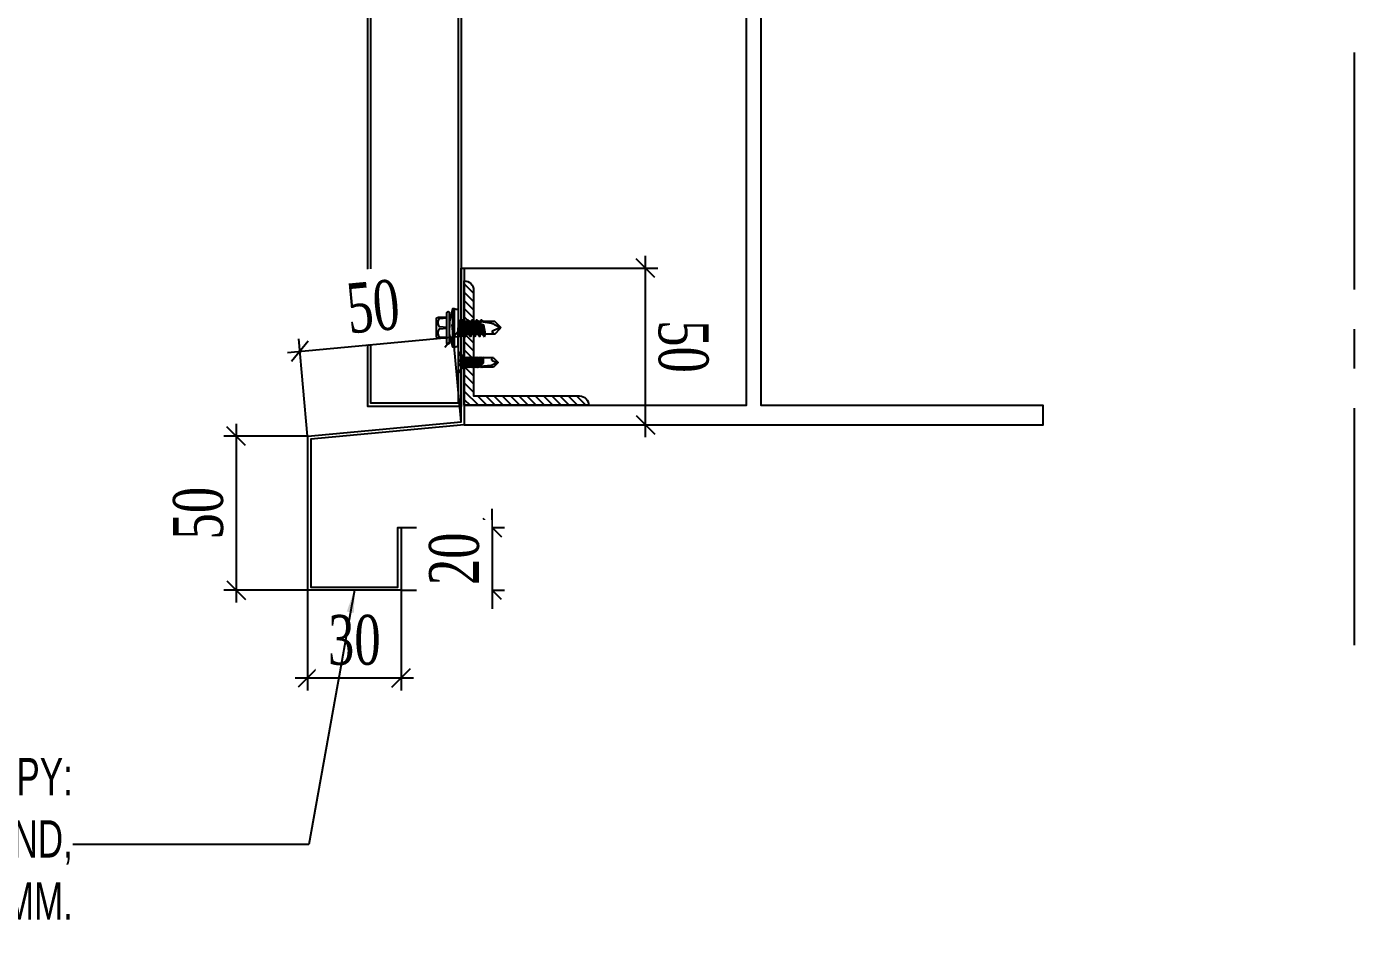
# Model space of a CAD drawing. Header units: inches. Extents: x 340055 to 349452, y -34649 to -30845.
# Drawn here: x 345652.1 to 345758.8, y -33202.6 to -33129.3 of the extents above; entities that cross this region are included whole.
import ezdxf

# ---------------------------------------------------------------- set-up
doc = ezdxf.new("R2010")
doc.units = ezdxf.units.IN
doc.header["$MEASUREMENT"] = 0
doc.linetypes.add('CENTER2', pattern=[28.575, 19.05, -3.175, 3.175, -3.175])
doc.linetypes.add('DASHED2', pattern=[9.525, 6.35, -3.175])
for name, color, linetype in [('2', 2, 'Continuous'), ('3', 3, 'Continuous'), ('flashing', 6, 'Continuous'), ('STRUCTURE', 1, 'Continuous')]:
    doc.layers.add(name, color=color, linetype=linetype)
doc.styles.add('ST1', font='times.ttf', dxfattribs={"width": 0.7})
doc.styles.add('ST1H', font='vnshxh.shx', dxfattribs={"width": 0.7})
doc.dimstyles.new('3', dxfattribs={"dimtxt": 3.5, "dimasz": 1.8, "dimexe": 1, "dimexo": 0, "dimgap": 1, "dimtad": 1, "dimdec": 0, "dimlfac": 3, "dimzin": 0, "dimdsep": 46, "dimtxsty": 'ST1H', "dimblk": 'OBLIQUE', "dimcen": 1, "dimdle": 1, "dimclrd": 8, "dimclre": 8, "dimclrt": 3, "dimadec": 0, "dimazin": 0, "dimtfac": 1, "dimtdec": 0, "dimtix": 1, "dimtofl": 0, "dimtmove": 1, "dimatfit": 3, "dimfxl": 0, "dimtolj": 1, "dimtzin": 0, "dimlwd": -1, "dimlwe": -1, "dimarcsym": 0})
doc.dimstyles.new('4', dxfattribs={"dimtxt": 4, "dimasz": 1.5, "dimexe": 1, "dimexo": 0, "dimgap": 1, "dimtad": 1, "dimdec": 0, "dimlfac": 4, "dimzin": 0, "dimdsep": 46, "dimtxsty": 'ST1', "dimblk": 'OBLIQUE', "dimcen": 1, "dimdle": 1, "dimclrd": 8, "dimclre": 8, "dimclrt": 3, "dimadec": 0, "dimazin": 0, "dimtfac": 1, "dimtdec": 0, "dimtix": 1, "dimtmove": 0, "dimatfit": 3, "dimfxl": 0, "dimtolj": 1, "dimtzin": 0, "dimlwd": -1, "dimlwe": -1, "dimarcsym": 0})

# ---------------------------------------------------------------- blocks, each defined once
blk = doc.blocks.new('Short_Self_drilling')
at = {"layer": 'STRUCTURE', "color": 1, "linetype": 'Continuous'}
for p, q in [((-3.43, 3.75), (-3.43, 6.75)), ((3, 7.19), (-3, 7.18)), ((3.43, 3.76), (3.42, 6.76)), ((6.43, 1.74), (-6.43, 1.73)), ((5.14, 3.76), (-5.14, 3.75)), ((-2.57, 2.9), (-5.14, 2.9)), ((2.57, 2.9), (-2.57, 2.9)), ((-2.14, 2.8), (-2.14, 2.9)), ((6.25, 0), (0, 0)), ((2.15, 2.8), (2.15, 2.9)), ((2.16, -0.5), (2.15, 0.01)), ((5.14, 2.9), (2.57, 2.9)), ((2.99, -1.17), (-2.7, -0.23)), ((2.99, -2.7), (-2.7, -1.76)), ((2.99, -4.23), (-2.7, -3.28)), ((-2.14, -1.38), (-2.14, -0.87)), ((-2.14, -2.91), (-2.14, -2.39)), ((-2.14, -4.43), (-2.14, -3.92)), ((2.16, -2.03), (2.16, -1.51)), ((2.16, -3.55), (2.16, -3.04)), ((2.99, -5.75), (-2.7, -4.81)), ((2.99, -7.28), (-2.7, -6.33)), ((-1.91, -7.99), (-2.7, -7.86)), ((-2.13, -5.96), (-2.14, -5.44)), ((-2.14, -12.33), (-2.14, -8.48)), ((-2.13, -7.49), (-2.13, -6.97)), ((3, -8.8), (-1.14, -8.12)), ((2.16, -5.08), (2.16, -4.56)), ((2.16, -6.6), (2.16, -6.09)), ((2.16, -8.13), (2.16, -7.61)), ((2.15, -12.31), (2.15, -9.14))]:
    blk.add_line(p, q, dxfattribs=at)
for points in [[(-0.13, 3.76), (-0.33, 6.23, 0.338878), (-3.14, 6.23), (-3.33, 3.75)], [(3.3, 3.76), (3.1, 6.23, 0.338878), (0.29, 6.23), (0.1, 3.76)], [(-6.43, 1.3, -0.088869), (-6.25, 0), (0, 0)], [(-0.08, -14.04), (-1.04, -12.24, -0.148657), (-1.4, -11.2), (-1.95, -7.72, -0.815006), (-1.21, -7.77, 0.150833), (-0.85, -8.68)], [(2.15, -12.31), (0.17, -14.24, -0.333596), (-0.17, -14.24), (-2.14, -12.33)], [(2.15, -12.31), (1.71, -11.7, 0.52242), (0.88, -11.71), (-0.17, -14.24)]]:
    blk.add_lwpolyline(points, format="xyb", dxfattribs=at)
blk.add_lwpolyline([(6.43, 1.31), (6.43, 1.74), (2.14, 2.81), (-2.14, 2.8), (-6.43, 1.73), (-6.43, 1.3)], close=True, dxfattribs=at)
for points in [[(2.99, -1.17), (2.16, -1.51), (-2.14, -0.85), (-2.7, -0.23), (-2.36, 0)], [(2.99, -2.7), (2.16, -3.04), (-2.14, -2.37), (-2.7, -1.76), (-2.14, -1.38), (2.16, -2.03), (2.99, -2.7)], [(2.99, -4.23), (2.16, -4.56), (-2.14, -3.9), (-2.7, -3.28), (-2.14, -2.91), (2.16, -3.55), (2.99, -4.23)], [(2.99, -5.75), (2.16, -6.09), (-2.14, -5.43), (-2.7, -4.81), (-2.14, -4.43), (2.16, -5.08), (2.99, -5.75)], [(-1.18, 0), (2.16, -0.5), (2.99, -1.17)], [(2.99, -7.28), (2.16, -7.62), (-2.14, -6.95), (-2.7, -6.33), (-2.13, -5.96), (2.16, -6.6), (2.99, -7.28)], [(-1.82, -8.53), (-2.14, -8.48), (-2.7, -7.86), (-2.13, -7.49), (-1.83, -7.53)], [(-1.26, -7.62), (2.16, -8.13), (3, -8.8)], [(3, -8.8), (2.16, -9.14), (-0.85, -8.68)]]:
    blk.add_lwpolyline(points, dxfattribs=at)
for centre, radius, start, end in [((-3, 6.75), 0.429, 90.0311, 180.0311), ((3, 6.76), 0.429, 0.0311, 90.0311), ((-4.99, 3.32), 0.455, 109.7949, 250.2674), ((5.07, 3.33), 0.435, 279.7276, 80.3347), ((9.99, 0.17), 3.74, 162.2963, 182.6103)]:
    blk.add_arc(centre, radius, start, end, dxfattribs=at)
blk = doc.blocks.new('HFR-1')
at = {"layer": 'STRUCTURE', "color": 1, "linetype": 'Continuous'}
for p, q in [((-5.5, 0), (5.5, 0)), ((-5.24, 0.81), (-3.37, 1.5)), ((5.24, 0.81), (3.37, 1.5)), ((-2.43, -1.21), (-2.95, -1.58)), ((-2.95, -1.58), (-2.43, -1.92)), ((-2.43, -1.92), (-2.95, -2.29)), ((-2.95, -2.29), (-2.43, -2.63)), ((-2.43, -2.63), (-2.95, -3)), ((-2.95, -3), (-2.43, -3.34)), ((-2.43, -3.34), (-2.95, -3.72)), ((-2.95, -3.72), (-2.43, -4.05)), ((-2.43, -4.05), (-2.95, -4.43)), ((-2.95, -4.43), (-2.43, -4.76)), ((-2.43, -4.76), (-2.95, -5.14)), ((-2.95, -5.14), (-2.43, -5.48)), ((-2.43, -5.48), (-2.95, -5.85)), ((-2.95, -5.85), (-2.43, -6.19)), ((-2.43, -6.19), (-2.95, -6.56)), ((-2.95, -6.56), (-2.43, -6.9)), ((-2.43, -6.9), (-2.95, -7.27)), ((-2.94, -1.59), (2.9, -1.42)), ((-2.94, -2.3), (2.9, -2.13)), ((-2.94, -3.01), (2.9, -2.84)), ((-2.94, -3.72), (2.9, -3.55)), ((-2.94, -4.43), (2.9, -4.26)), ((-2.94, -5.14), (2.9, -4.98)), ((-2.94, -5.85), (2.9, -5.69)), ((-2.94, -6.56), (2.9, -6.4)), ((-2.94, -7.27), (2.9, -7.11)), ((2.44, -1.07), (-2.43, -1.21)), ((2.44, -1.78), (-2.43, -1.92)), ((-2.43, -1.92), (2.44, -1.78)), ((-2.43, -2.63), (2.44, -2.49)), ((2.44, -2.49), (-2.43, -2.63)), ((-2.43, -3.34), (2.44, -3.2)), ((2.44, -3.2), (-2.43, -3.34)), ((-2.43, -4.05), (2.44, -3.91)), ((2.44, -3.91), (-2.43, -4.05)), ((-2.43, -4.76), (2.44, -4.62)), ((2.44, -4.62), (-2.43, -4.76)), ((-2.43, -5.48), (2.44, -5.34)), ((2.44, -5.34), (-2.43, -5.48)), ((-2.43, -6.19), (2.44, -6.05)), ((2.44, -6.05), (-2.43, -6.19)), ((-2.43, -6.9), (2.44, -6.76)), ((2.44, -6.76), (-2.43, -6.9)), ((2.9, -1.42), (2.44, -1.07)), ((2.44, -1.78), (2.9, -1.42)), ((2.9, -2.13), (2.44, -1.78)), ((2.44, -2.49), (2.9, -2.13)), ((2.9, -2.84), (2.44, -2.49)), ((2.44, -3.2), (2.9, -2.84)), ((2.9, -3.55), (2.44, -3.2)), ((2.44, -3.91), (2.9, -3.55)), ((2.9, -4.26), (2.44, -3.91)), ((2.44, -4.62), (2.9, -4.26)), ((2.9, -4.98), (2.44, -4.62)), ((2.44, -5.34), (2.9, -4.98)), ((2.9, -5.69), (2.44, -5.34)), ((2.44, -6.05), (2.9, -5.69)), ((2.9, -6.4), (2.44, -6.05)), ((2.44, -6.76), (2.9, -6.4)), ((2.9, -7.11), (2.44, -6.76)), ((2.44, -7.47), (2.9, -7.11)), ((-2.95, -7.27), (-2.43, -7.61)), ((-2.43, -7.61), (-2.95, -7.98)), ((-2.95, -7.98), (-2.43, -8.32)), ((-2.43, -8.32), (-2.95, -8.69)), ((-2.95, -8.69), (-2.43, -9.03)), ((-2.43, -9.03), (-2.95, -9.4)), ((-2.95, -9.4), (-2.43, -9.74)), ((-2.43, -9.74), (-2.95, -10.11)), ((-2.95, -10.11), (-2.43, -10.45)), ((-2.43, -10.45), (-2.95, -10.82)), ((-2.95, -10.82), (-2.43, -11.16)), ((-2.43, -11.16), (-2.95, -11.53)), ((-2.95, -11.53), (-2.43, -11.87)), ((-2.94, -7.99), (2.9, -7.82)), ((-2.94, -8.7), (2.9, -8.53)), ((-2.94, -9.41), (2.9, -9.24)), ((-2.94, -10.12), (1.52, -9.99)), ((-2.94, -10.83), (1.31, -10.71)), ((-2.94, -11.54), (0.86, -11.43)), ((-2.5, -17.43), (-2.5, -11.83)), ((-2.43, -7.61), (2.44, -7.47)), ((2.44, -7.47), (-2.43, -7.61)), ((-2.43, -8.32), (2.44, -8.18)), ((2.44, -8.18), (-2.43, -8.32)), ((-2.43, -9.03), (2.44, -8.89)), ((2.44, -8.89), (-2.43, -9.03)), ((-2.43, -9.74), (2.44, -9.6)), ((2.44, -9.6), (-2.43, -9.74)), ((1.4, -10.34), (-2.43, -10.45)), ((-2.43, -10.45), (1.4, -10.34)), ((-2.43, -11.16), (1.15, -11.06)), ((1.15, -11.06), (-2.43, -11.16)), ((-2.43, -11.87), (0.36, -11.79)), ((1.64, -16.13), (2.28, -10.16)), ((2.17, -9.97), (2.9, -9.95)), ((2.2, -11.74), (2.44, -11.73)), ((2.22, -11.39), (2.9, -11.37)), ((2.24, -11.03), (2.44, -11.02)), ((2.44, -11.02), (2.24, -11.03)), ((2.26, -10.68), (2.9, -10.66)), ((2.44, -10.31), (2.27, -10.31)), ((2.27, -10.31), (2.44, -10.31)), ((2.9, -7.82), (2.44, -7.47)), ((2.44, -8.18), (2.9, -7.82)), ((2.9, -8.53), (2.44, -8.18)), ((2.44, -8.89), (2.9, -8.53)), ((2.9, -9.24), (2.44, -8.89)), ((2.44, -9.6), (2.9, -9.24)), ((2.9, -9.95), (2.44, -9.6)), ((2.44, -10.31), (2.9, -9.95)), ((2.9, -10.66), (2.44, -10.31)), ((2.44, -11.02), (2.9, -10.66)), ((2.9, -11.37), (2.44, -11.02)), ((2.44, -11.73), (2.9, -11.37)), ((2.5, -17.45), (2.5, -11.68)), ((-2.5, -17.43), (-1.99, -16.71)), ((-2.5, -17.43), (-0.19, -19.67)), ((-1.02, -16.72), (0.2, -19.68)), ((0.11, -19.44), (1.22, -17.34)), ((0.2, -19.68), (2.5, -17.45))]:
    blk.add_line(p, q, dxfattribs=at)
at = {"layer": 'STRUCTURE', "color": 1, "linetype": 'Continuous', "ltscale": 8}
for p in [(-3.37, 1.5), (3.37, 1.5)]:
    blk.add_line(p, (0, 1.5), dxfattribs=at)
at = {"layer": 'STRUCTURE', "color": 1, "linetype": 'DASHED2'}
for p in [(-1.93, 1.5), (1.93, 1.5)]:
    blk.add_line(p, (0, 0), dxfattribs=at)
at = {"layer": 'STRUCTURE', "color": 1, "linetype": 'Continuous', "ltscale": 8}
for centre, start, end in [((-4.73, 0.2), 130.41001, 194.80618), ((4.73, 0.2), 345.19382, 49.58999)]:
    blk.add_arc(centre, 0.801, start, end, dxfattribs=at)
at = {"layer": 'STRUCTURE', "color": 1, "linetype": 'Continuous'}
for centre, radius, start, end in [((-7.27, -8.97), 9.14, 58.06501, 78.8402), ((5.11, -3.81), 3.83, 84.20393, 134.36205), ((-0.51, -10.07), 1.93, 296.60409, 355.39217), ((1.85, -10.28), 0.444, 15.97616, 172.6971), ((-1.51, -17.05), 0.59, 34.23018, 144.5641), ((0.01, -19.41), 0.331, 231.63478, 305.42875), ((-0.56, -16.05), 2.2, 324.00482, 357.82685)]:
    blk.add_arc(centre, radius, start, end, dxfattribs=at)
blk = doc.blocks.new('_Oblique')
at = {"color": 0, "linetype": 'ByBlock', "lineweight": -2}
blk.add_line((-0.5, -0.5), (0.5, 0.5), dxfattribs=at)
blk = doc.blocks.new('*D604')
at = {"color": 8, "linetype": 'Continuous', "transparency": 16777216}
for p, q in [((345674.72, -33162.19), (345667.98, -33162.19)), ((345668.98, -33161.19), (345668.98, -33175.57)), ((345674.72, -33174.57), (345667.98, -33174.57))]:
    blk.add_line(p, q, dxfattribs=at)
at = {"layer": 'Defpoints', "color": 0, "transparency": 16777216}
for p in [(345674.72, -33162.19), (345668.98, -33174.57), (345674.72, -33174.57)]:
    blk.add_point(p, dxfattribs=at)
at = {"color": 8, "transparency": 16777216, "xscale": 1.5, "yscale": 1.5, "zscale": 1.5}
for p, rotation in [((345668.98, -33162.19), 90), ((345668.98, -33174.57), 270)]:
    blk.add_blockref('_Oblique', p, dxfattribs=dict(at, rotation=rotation))
at = {"color": 3, "transparency": 16777216, "insert": (345665.94, -33168.38), "char_height": 4, "attachment_point": 5, "rotation": 90, "style": 'ST1', "bg_fill": 3, "box_fill_scale": 1.25, "bg_fill_color": 256, "bg_fill_true_color": 13158600, "bg_fill_transparency": 0}
blk.add_mtext('\\A1;50', dxfattribs=at)
blk = doc.blocks.new('*D605')
at = {"color": 8, "linetype": 'Continuous', "transparency": 16777216}
for p, q in [((345674.72, -33174.57), (345674.72, -33182.62)), ((345682.22, -33174.57), (345682.22, -33182.62)), ((345673.72, -33181.62), (345683.22, -33181.62))]:
    blk.add_line(p, q, dxfattribs=at)
at = {"layer": 'Defpoints', "color": 0, "transparency": 16777216}
for p in [(345674.72, -33174.57), (345682.22, -33174.57), (345682.22, -33181.62)]:
    blk.add_point(p, dxfattribs=at)
at = {"color": 8, "transparency": 16777216, "xscale": 1.5, "yscale": 1.5, "zscale": 1.5, "rotation": 180}
blk.add_blockref('_Oblique', (345674.72, -33181.62), dxfattribs=at)
at = {"color": 8, "transparency": 16777216, "xscale": 1.5, "yscale": 1.5, "zscale": 1.5}
blk.add_blockref('_Oblique', (345682.22, -33181.62), dxfattribs=at)
at = {"color": 3, "transparency": 16777216, "insert": (345678.47, -33178.59), "char_height": 4, "attachment_point": 5, "style": 'ST1', "bg_fill": 3, "box_fill_scale": 1.25, "bg_fill_color": 256, "bg_fill_true_color": 13158600, "bg_fill_transparency": 0}
blk.add_mtext('\\A1;30', dxfattribs=at)
blk = doc.blocks.new('*D606')
at = {"color": 8, "linetype": 'Continuous', "transparency": 16777216}
for p, q in [((345689.53, -33169.53), (345689.53, -33168.03)), ((345682.22, -33169.53), (345690.53, -33169.53)), ((345689.53, -33169.53), (345689.53, -33174.57)), ((345682.22, -33174.57), (345690.53, -33174.57)), ((345689.53, -33174.57), (345689.53, -33176.07))]:
    blk.add_line(p, q, dxfattribs=at)
at = {"layer": 'Defpoints', "color": 0, "transparency": 16777216}
for p in [(345682.22, -33169.53), (345682.22, -33174.57)]:
    blk.add_point(p, dxfattribs=at)
at = {"color": 8, "transparency": 16777216, "xscale": 1.5, "yscale": 1.5, "zscale": 1.5}
for p, rotation in [((345689.53, -33169.53), 270), ((345689.53, -33174.57), 90)]:
    blk.add_blockref('_Oblique', p, dxfattribs=dict(at, rotation=rotation))
at = {"color": 3, "transparency": 16777216, "insert": (345686.5, -33172.05), "char_height": 4, "attachment_point": 5, "rotation": 90, "style": 'ST1', "bg_fill": 3, "box_fill_scale": 1.25, "bg_fill_color": 256, "bg_fill_true_color": 13158600, "bg_fill_transparency": 0}
blk.add_mtext('\\A1;20', dxfattribs=at)
at = {"layer": 'Defpoints', "color": 0, "transparency": 16777216}
blk.add_point((345689.53, -33174.57), dxfattribs=at)
blk = doc.blocks.new('*D607')
at = {"color": 8, "linetype": 'Continuous', "transparency": 16777216}
for p, q in [((345687.05, -33161.05), (345686.33, -33153.23)), ((345673.09, -33155.46), (345687.41, -33154.13)), ((345674.72, -33162.19), (345674, -33154.37))]:
    blk.add_line(p, q, dxfattribs=at)
at = {"layer": 'Defpoints', "color": 0, "transparency": 16777216}
for p in [(345686.42, -33154.23), (345687.05, -33161.05), (345674.72, -33162.19)]:
    blk.add_point(p, dxfattribs=at)
at = {"color": 8, "transparency": 16777216, "xscale": 1.5, "yscale": 1.5, "zscale": 1.5}
for p, rotation in [((345686.42, -33154.23), 5.294094041630389), ((345674.09, -33155.37), 185.2940940416304)]:
    blk.add_blockref('_Oblique', p, dxfattribs=dict(at, rotation=rotation))
at = {"color": 3, "transparency": 16777216, "insert": (345679.97, -33151.78), "char_height": 4, "attachment_point": 5, "rotation": 5.2941, "style": 'ST1', "bg_fill": 3, "box_fill_scale": 1.25, "bg_fill_color": 256, "bg_fill_true_color": 13158600, "bg_fill_transparency": 0}
blk.add_mtext('\\A1;50', dxfattribs=at)
blk = doc.blocks.new('*D608')
at = {"color": 8, "linetype": 'Continuous', "transparency": 16777216}
for p, q in [((345701.86, -33162.28), (345701.86, -33147.69)), ((345687.3, -33148.69), (345702.86, -33148.69)), ((345687.3, -33161.28), (345702.86, -33161.28))]:
    blk.add_line(p, q, dxfattribs=at)
at = {"layer": 'Defpoints', "color": 0, "transparency": 16777216}
for p in [(345687.3, -33148.69), (345701.86, -33148.69), (345687.3, -33161.28)]:
    blk.add_point(p, dxfattribs=at)
at = {"color": 8, "transparency": 16777216, "xscale": 1.5, "yscale": 1.5, "zscale": 1.5}
for p, rotation in [((345701.86, -33148.69), 90.00061632357489), ((345701.86, -33161.28), 270.0006163235748)]:
    blk.add_blockref('_Oblique', p, dxfattribs=dict(at, rotation=rotation))
at = {"color": 3, "transparency": 16777216, "insert": (345704.89, -33154.99), "char_height": 4, "attachment_point": 5, "rotation": 270.0006, "style": 'ST1', "bg_fill": 3, "box_fill_scale": 1.25, "bg_fill_color": 256, "bg_fill_true_color": 13158600, "bg_fill_transparency": 0}
blk.add_mtext('\\A1;50', dxfattribs=at)

msp = doc.modelspace()

# ---------------------------------------------------------------- hatches: boundary and pattern name
h = msp.add_hatch()
h.set_pattern_fill('ANSI31', color=1, scale=3.75, style=0)
h.set_pattern_definition([(315, (84946.8753, -62413.24213), (-0.3314563037, -0.3314563037), [])])
edge = h.paths.add_edge_path()
edge.add_line((345697.3033, -33159.7134), (345687.3033, -33159.7134))
edge.add_line((345687.3033, -33159.7134), (345687.3033, -33149.7134))
edge.add_arc((345687.3033, -33150.4634), 0.75, 0, 90, ccw=False)
edge.add_line((345688.0533, -33150.4634), (345688.0533, -33158.9634))
edge.add_line((345688.0533, -33158.9634), (345696.5533, -33158.9634))
edge.add_arc((345696.5533, -33159.7134), 0.75, 0, 90, ccw=False)

# ---------------------------------------------------------------- linework, layer by layer
at = {"color": 8, "linetype": 'CENTER2'}
msp.add_line((345758.8031, -33178.9894), (345758.8031, -32977.8428), dxfattribs=at)
at = {"color": 1}
msp.add_lwpolyline([(345697.3033, -33159.7134), (345687.3033, -33159.7134), (345687.3033, -33149.7134), (345687.3033, -33149.7134, -0.41421356), (345688.0533, -33150.4634), (345688.0533, -33158.9634), (345696.5533, -33158.9634, -0.41421356), (345697.3033, -33159.7134)], format="xyb", close=True, dxfattribs=at)
at = {"layer": '2', "color": 3, "ltscale": 0.3}
msp.add_lwpolyline([(345687.0509, -33031.0537), (345687.0506, -33159.8001), (345679.5509, -33159.8001), (345679.5509, -33031.0537)], close=True, dxfattribs=at)
msp.add_lwpolyline([(345686.8009, -33031.0537), (345686.8006, -33159.5501), (345679.8009, -33159.5501), (345679.8009, -33031.0537)], dxfattribs=at)
at = {"layer": '2'}
msp.add_lwpolyline([(345709.9531, -33114.6817), (345709.9531, -33159.7317), (345687.3031, -33159.7317), (345687.3031, -33161.2817), (345733.8031, -33161.2817), (345733.8031, -33159.7317), (345711.1531, -33159.7317), (345711.1531, -33114.6817), (345711.1531, -33087.9356), (345733.8031, -33087.9356), (345733.8031, -33086.3856), (345687.3031, -33086.3856), (345687.3031, -33087.9356), (345709.9531, -33087.9356)], close=True, dxfattribs=at)
at = {"layer": 'flashing', "color": 6}
msp.add_lwpolyline([(345687.301, -33148.6905), (345687.3028, -33161.2817), (345674.9725, -33162.4243), (345674.9725, -33174.318), (345681.9725, -33174.318), (345681.9725, -33169.5264), (345682.2225, -33169.5264), (345682.2225, -33174.568), (345674.7225, -33174.568), (345674.7225, -33162.1925), (345687.0507, -33161.0501), (345687.0504, -33148.6905), (345687.3029, -33148.6905)], dxfattribs=at)

# ---------------------------------------------------------------- block references
at = {"color": 1, "xscale": -0.240000000018588, "yscale": 0.2399999998742715, "zscale": 0.2399999999999999, "rotation": 90.0311275548046}
msp.add_blockref('Short_Self_drilling', (345686.8007, -33153.4835), dxfattribs=at)
at = {"color": 8, "extrusion": (0, 0, -1), "xscale": 0.1492098718645944, "yscale": 0.1492098718645944, "zscale": -0.1492098723296052, "rotation": 269.8538140433507}
msp.add_blockref('HFR-1', (-345687.05, -33156.2699), dxfattribs=at)

# ---------------------------------------------------------------- texts
at = {"layer": '3', "insert": (345655.8569, -33195.0114), "char_height": 3, "attachment_point": 6, "style": 'ST1H', "bg_fill": 2}
msp.add_mtext('\\A1;ke ch©n t«n CANOPY: \\Pt«n CLEAR COLORBOND, \\Pmµu: tr¾ng( Off white), dµy: 0.45 mm.', dxfattribs=at)

# ---------------------------------------------------------------- next in the draw order: dimensions: what is measured, and where the dimension line sits
at = {"color": 1, "true_color": 0xfb040c}
dim = msp.add_aligned_dim(p1=(345674.7225, -33162.1925), p2=(345674.7225, -33174.568), distance=-5.7473, dimstyle='4', dxfattribs=at)
dim.commit()
dim.dimension.update_dxf_attribs({"geometry": '*D604', "text_midpoint": (345665.9405, -33168.3803)})

# ---------------------------------------------------------------- next in the draw order: dimensions: what is measured, and where the dimension line sits
for p1, p2, distance, picture, middle in [((345674.7225, -33162.1925), (345687.0507, -33161.0501), 6.8523, '*D607', (345679.9743, -33151.7766)), ((345674.7225, -33174.568), (345682.2225, -33174.568), -7.0553, '*D605', (345678.4725, -33178.5887))]:
    dim = msp.add_aligned_dim(p1=p1, p2=p2, distance=distance, dimstyle='4', dxfattribs=at)
    dim.commit()
    dim.dimension.update_dxf_attribs({"geometry": picture, "text_midpoint": middle})

# ---------------------------------------------------------------- next in the draw order: dimensions: what is measured, and where the dimension line sits
for p1, p2, distance, picture, middle in [((345687.3031, -33161.2817), (345687.3029, -33148.6905), -14.5553, '*D608', (345704.8929, -33154.9859)), ((345682.2225, -33169.5264), (345682.2225, -33174.568), 7.3093, '*D606', (345686.4972, -33172.0472))]:
    dim = msp.add_aligned_dim(p1=p1, p2=p2, distance=distance, dimstyle='4', dxfattribs=at)
    dim.commit()
    dim.dimension.update_dxf_attribs({"geometry": picture, "text_midpoint": middle})

# ---------------------------------------------------------------- next in the draw order: leaders
at = {"color": 9}
msp.add_leader([(345678.4725, -33174.568), (345674.8239, -33195.0114), (345655.8569, -33195.0114)], dimstyle='3', override={"dimgap": 1, "dimtad": 0}, dxfattribs=at)

doc.saveas('drawing.dxf')
